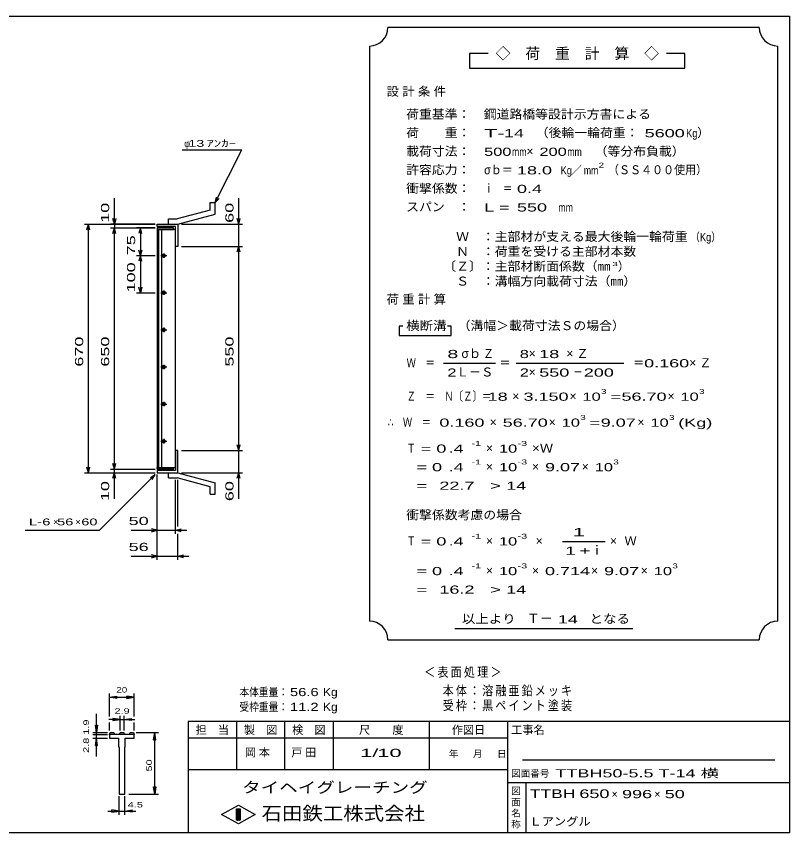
# Model space of a CAD drawing. Units: millimetres, scale not verified. Extents: x -1820 to 1731, y -1282 to 1054.
# Drawn here: x -352 to 1731, y -1146 to 1054 of the extents above; entities that cross this region are included whole.
import ezdxf
from ezdxf.enums import TextEntityAlignment as Align

# ---------------------------------------------------------------- set-up
doc = ezdxf.new("R2010")
doc.units = ezdxf.units.MM
doc.header["$LTSCALE"] = 10
for name, color, linetype, lineweight in [('0_2', 150, 'Continuous', 25), ('16', 3, 'Continuous', 25), ('19', 6, 'Continuous', 25), ('22', 2, 'Continuous', 25), ('32', 4, 'Continuous', 25)]:
    doc.layers.add(name, color=color, linetype=linetype, lineweight=lineweight)
doc.styles.add('ベクトル', font='')
doc.styles.get('ベクトル').set_extended_font_data('ベクトル')

msp = doc.modelspace()

# ---------------------------------------------------------------- linework, layer by layer
at = {"layer": '0_2'}
for p, q in [((-1729, 1053.5), (1731, 1053.5)), ((1731, 1053.5), (1731, -1146.5)), ((1731, -846.5), (111, -846.5)), ((111, -846.5), (111, -1146.5)), ((241, -846.5), (241, -976.5)), ((371, -976.5), (371, -846.5)), ((501, -846.5), (501, -976.5)), ((761, -976.5), (761, -846.5)), ((971, -846.5), (971, -1146.5)), ((971, -891.5), (111, -891.5)), ((1691, -951.5), (1011, -951.5)), ((111, -976.5), (971, -976.5)), ((971, -1011.5), (1731, -1011.5)), ((1021, -1146.5), (1021, -1011.5)), ((201, -1097.5), (246, -1072.5)), ((246, -1072.5), (291, -1097.5)), ((246, -1122.5), (201, -1097.5)), ((241, -1082.5), (251, -1082.5)), ((241, -1112.5), (241, -1082.5)), ((241, -1082.5), (243, -1082.5)), ((243, -1082.5), (243, -1112.5)), ((245, -1112.5), (245, -1082.5)), ((245, -1082.5), (247, -1082.5)), ((291, -1097.5), (246, -1122.5)), ((247, -1082.5), (247, -1112.5)), ((249, -1112.5), (249, -1082.5)), ((249, -1082.5), (251, -1082.5)), ((251, -1082.5), (251, -1112.5)), ((251, -1082.5), (251, -1112.5)), ((251, -1112.5), (241, -1112.5)), ((243, -1112.5), (245, -1112.5)), ((247, -1112.5), (249, -1112.5)), ((1731, -1146.5), (-1729, -1146.5))]:
    msp.add_line(p, q, dxfattribs=at)
at = {"layer": '16'}
for p, q in [((71, 483.5), (27, 483.5)), ((27, 483.5), (27, 479)), ((27, 479), (71, 479)), ((27, 479), (27, -162)), ((77, 479), (27, 479)), ((28.5, 479), (28.5, -162)), ((31.5, -162), (31.5, 479)), ((39, 479), (39, -162)), ((71, 479), (71, 483.5)), ((77, -162), (77, 479)), ((37, 408.5), (53, 408.5)), ((47, 411.5), (43, 411.5)), ((43, 405.5), (47, 405.5)), ((45, 414.5), (45, 402.5)), ((37, 308.5), (53, 308.5)), ((47, 311.5), (43, 311.5)), ((45, 314.5), (45, 302.5)), ((43, 305.5), (47, 305.5)), ((37, 208.5), (53, 208.5)), ((47, 211.5), (43, 211.5)), ((43, 205.5), (47, 205.5)), ((45, 214.5), (45, 202.5)), ((47, 111.5), (43, 111.5)), ((45, 114.5), (45, 102.5)), ((37, 108.5), (53, 108.5)), ((43, 105.5), (47, 105.5)), ((37, 8.5), (53, 8.5)), ((47, 11.5), (43, 11.5)), ((43, 5.5), (47, 5.5)), ((45, 14.5), (45, 2.5)), ((45, -85.5), (45, -97.5)), ((37, -91.5), (53, -91.5)), ((47, -88.5), (43, -88.5)), ((43, -94.5), (47, -94.5)), ((27, -162), (71, -162)), ((27, -166.5), (27, -162)), ((27, -162), (77, -162)), ((71, -166.5), (27, -166.5)), ((71, -162), (71, -166.5))]:
    msp.add_line(p, q, dxfattribs=at)
for centre, radius, start, end in [((43, 408.5), 3, 90, 270), ((45, 408.5), 4, 46.6, 133.4), ((45, 408.5), 4, 226.6, 313.4), ((47, 408.5), 3, 270, 90), ((43, 308.5), 3, 90, 270), ((45, 308.5), 4, 46.6, 133.4), ((47, 308.5), 3, 270, 90), ((45, 308.5), 4, 226.6, 313.4), ((43, 208.5), 3, 90, 270), ((45, 208.5), 4, 46.6, 133.4), ((45, 208.5), 4, 226.6, 313.4), ((47, 208.5), 3, 270, 90), ((43, 108.5), 3, 90, 270), ((45, 108.5), 4, 46.6, 133.4), ((47, 108.5), 3, 270, 90), ((45, 108.5), 4, 226.6, 313.4), ((43, 8.5), 3, 90, 270), ((45, 8.5), 4, 46.6, 133.4), ((45, 8.5), 4, 226.6, 313.4), ((47, 8.5), 3, 270, 90), ((45, -91.5), 4, 46.6, 133.4), ((43, -91.5), 3, 90, 270), ((45, -91.5), 4, 226.6, 313.4), ((47, -91.5), 3, 270, 90)]:
    msp.add_arc(centre, radius, start, end, dxfattribs=at)
at = {"layer": '19'}
for p, q in [((170, 551.5), (184, 551.5)), ((170, 531.5), (170, 551.5)), ((184, 520.5), (184, 551.5)), ((170, 531.5), (81, 507.5)), ((58, 507.5), (81, 507.5)), ((58, 493.5), (58, 507.5)), ((83, 493.5), (184, 520.5)), ((27, 487.5), (27, 493.5)), ((27, 493.5), (82, 493.5)), ((77, 487.5), (27, 487.5)), ((58, 493.5), (83, 493.5)), ((77, 433.5), (77, 487.5)), ((82, 493.5), (83, 492.5)), ((83, 492.5), (83, 433.5)), ((83, 433.5), (77, 433.5)), ((83, -116.5), (77, -116.5)), ((77, -116.5), (77, -170.5)), ((83, -175.5), (83, -116.5)), ((27, -170.5), (27, -176.5)), ((77, -170.5), (27, -170.5)), ((82, -176.5), (83, -175.5)), ((27, -176.5), (82, -176.5)), ((58, -176.5), (83, -176.5)), ((58, -190.5), (58, -176.5)), ((58, -190.5), (81, -190.5)), ((170, -214.5), (81, -190.5)), ((83, -176.5), (184, -203.5)), ((170, -234.5), (170, -214.5)), ((184, -234.5), (184, -203.5)), ((170, -234.5), (184, -234.5))]:
    msp.add_line(p, q, dxfattribs=at)
at = {"layer": '22', "color": 4}
for p, q in [((1649, 1023.5), (649, 1023.5)), ((599, 973.5), (599, -576.5)), ((1699, -576.5), (1699, 973.5)), ((919, 953.5), (869, 953.5)), ((869, 953.5), (869, 913.5)), ((1449, 953.5), (1399, 953.5)), ((1449, 913.5), (1449, 953.5)), ((869, 913.5), (1449, 913.5)), ((95, 693.5), (255, 693.5)), ((184, 551.5), (255, 693.5)), ((-88, 493.5), (-88, 563.5)), ((184, 551.5), (187, 566.1)), ((184, 551.5), (194, 562.5)), ((247, 493.5), (247, 563.5)), ((-88, 493.5), (-92, 508.5)), ((-84, 508.5), (-88, 493.5)), ((247, 493.5), (243, 508.5)), ((247, 493.5), (251, 508.5)), ((-168, 493.5), (22, 493.5)), ((-162, 478.5), (-158, 493.5)), ((-154, 478.5), (-158, 493.5)), ((-158, -176.5), (-158, 493.5)), ((22, 493.5), (-98, 493.5)), ((-88, 493.5), (-88, 483.5)), ((93, 493.5), (257, 493.5)), ((247, 433.5), (247, 493.5)), ((-98, 483.5), (22, 483.5)), ((-92, 468.5), (-88, 483.5)), ((-84, 468.5), (-88, 483.5)), ((-88, -166.5), (-88, 483.5)), ((22, 483.5), (-28, 483.5)), ((-18, 483.5), (-22, 468.5)), ((-14, 468.5), (-18, 483.5)), ((-18, 483.5), (-18, 408.5)), ((-18, 408.5), (-22, 423.5)), ((-14, 423.5), (-18, 408.5)), ((93, 433.5), (257, 433.5)), ((243, 418.5), (247, 433.5)), ((251, 418.5), (247, 433.5)), ((247, -116.5), (247, 433.5)), ((-28, 408.5), (22, 408.5)), ((-18, 408.5), (-22, 393.5)), ((-14, 393.5), (-18, 408.5)), ((-18, 408.5), (-18, 308.5)), ((-28, 308.5), (22, 308.5)), ((-18, 308.5), (-22, 323.5)), ((-14, 323.5), (-18, 308.5)), ((689, 218.5), (679, 218.5)), ((679, 218.5), (679, 193.5)), ((819, 218.5), (809, 218.5)), ((819, 193.5), (819, 218.5)), ((679, 193.5), (819, 193.5)), ((799, 118.5), (939, 118.5)), ((994, 118.5), (1284, 118.5)), ((247, -116.5), (243, -101.5)), ((247, -116.5), (251, -101.5)), ((93, -116.5), (257, -116.5)), ((247, -176.5), (247, -116.5)), ((-88, -166.5), (-92, -151.5)), ((-88, -166.5), (-84, -151.5)), ((-158, -176.5), (-162, -161.5)), ((-158, -176.5), (-154, -161.5)), ((-98, -166.5), (22, -166.5)), ((-88, -176.5), (-88, -166.5)), ((-168, -176.5), (22, -176.5)), ((-128, -331.5), (22, -181.5)), ((-98, -176.5), (22, -176.5)), ((-92, -191.5), (-88, -176.5)), ((-84, -191.5), (-88, -176.5)), ((-88, -246.5), (-88, -176.5)), ((9, -189.5), (22, -181.5)), ((14, -194.5), (22, -181.5)), ((27, -341.5), (27, -181.5)), ((27, -411.5), (27, -181.5)), ((77, -341.5), (77, -195.5)), ((83, -321.5), (83, -195.5)), ((93, -176.5), (257, -176.5)), ((243, -191.5), (247, -176.5)), ((251, -191.5), (247, -176.5)), ((247, -246.5), (247, -176.5)), ((27, -331.5), (12, -327.5)), ((77, -331.5), (92, -327.5)), ((-328, -331.5), (-128, -331.5)), ((-43, -331.5), (27, -331.5)), ((12, -335.5), (27, -331.5)), ((27, -331.5), (77, -331.5)), ((92, -335.5), (77, -331.5)), ((77, -331.5), (107, -331.5)), ((83, -411.5), (83, -341.5)), ((1119, -361.5), (1234, -361.5)), ((-43, -401.5), (27, -401.5)), ((27, -401.5), (12, -397.5)), ((12, -405.5), (27, -401.5)), ((27, -401.5), (83, -401.5)), ((83, -401.5), (98, -397.5)), ((98, -405.5), (83, -401.5)), ((83, -401.5), (113, -401.5)), ((829, -596.5), (1309, -596.5)), ((649, -626.5), (1649, -626.5))]:
    msp.add_line(p, q, dxfattribs=at)
for centre, start, end in [((599, 1023.5), 270, 0), ((1699, 1023.5), 180, 270), ((599, -626.5), 0, 90), ((1699, -626.5), 90, 180)]:
    msp.add_arc(centre, 50, start, end, dxfattribs=at)
at = {"layer": '32'}
for p, q in [((-101, -833.5), (-101, -771.5)), ((-101, -781.5), (-81, -778.5)), ((-81, -784.5), (-101, -781.5)), ((-101, -781.5), (-34.33, -781.5)), ((-81, -784.5), (-81, -778.5)), ((-34.33, -781.5), (-54.33, -778.5)), ((-54.33, -784.5), (-54.33, -778.5)), ((-54.33, -784.5), (-34.33, -781.5)), ((-34.33, -833.5), (-34.33, -771.5)), ((-136, -876.5), (-136, -826.5)), ((-72.5, -871.5), (-72.5, -831.5)), ((-62.83, -831.5), (-62.83, -871.5)), ((-136, -876.5), (-139, -856.5)), ((-139, -856.5), (-133, -856.5)), ((-133, -856.5), (-136, -876.5)), ((-72.5, -841.5), (-102.5, -841.5)), ((-101, -871.5), (-101, -849.5)), ((-72.5, -841.5), (-92.5, -838.5)), ((-92.5, -838.5), (-92.5, -844.5)), ((-92.5, -844.5), (-72.5, -841.5)), ((-72.5, -841.5), (-62.83, -841.5)), ((-62.83, -841.5), (-42.83, -838.5)), ((-42.83, -844.5), (-62.83, -841.5)), ((-62.83, -841.5), (-32.83, -841.5)), ((-42.83, -838.5), (-42.83, -844.5)), ((-34.33, -871.5), (-34.33, -849.5)), ((-146, -876.5), (-106, -876.5)), ((-136, -891.5), (-136, -876.5)), ((-101, -881.5), (-99.33, -876.5)), ((-99.33, -876.5), (-89.67, -876.5)), ((-89.67, -876.5), (-88, -881.5)), ((-74.17, -881.5), (-72.5, -876.5)), ((-72.5, -876.5), (-62.83, -876.5)), ((-62.83, -876.5), (-61.17, -881.5)), ((-47.33, -881.5), (-45.67, -876.5)), ((-45.67, -876.5), (-36, -876.5)), ((-36, -876.5), (-34.33, -881.5)), ((-29.33, -876.5), (30.67, -876.5)), ((17.67, -896.5), (20.67, -876.5)), ((23.67, -896.5), (20.67, -876.5)), ((20.67, -1043.17), (20.67, -876.5)), ((-146, -881.5), (-106, -881.5)), ((-146, -891.5), (-106, -891.5)), ((-139, -911.5), (-136, -891.5)), ((-133, -911.5), (-136, -891.5)), ((-136, -941.5), (-136, -891.5)), ((-101, -881.5), (-101, -891.5)), ((-34.33, -881.5), (-101, -881.5)), ((-101, -891.5), (-76.83, -891.5)), ((-76.83, -891.5), (-76.83, -914.83)), ((-58.5, -914.83), (-58.5, -891.5)), ((-58.5, -891.5), (-34.33, -891.5)), ((-34.33, -891.5), (-34.33, -881.5)), ((17.67, -896.5), (23.67, -896.5)), ((-139, -911.5), (-133, -911.5)), ((-76.83, -914.83), (-75.17, -916.5)), ((-75.17, -916.5), (-75.17, -1043.17)), ((-60.17, -916.5), (-58.5, -914.83)), ((-60.17, -1043.17), (-60.17, -916.5)), ((20.67, -1043.17), (17.67, -1023.17)), ((17.67, -1023.17), (23.67, -1023.17)), ((23.67, -1023.17), (20.67, -1043.17)), ((-75.17, -1043.17), (-60.17, -1043.17)), ((-75.17, -1098.17), (-75.17, -1048.17)), ((-60.17, -1098.17), (-60.17, -1048.17)), ((-49.33, -1043.17), (30.67, -1043.17)), ((-105.17, -1088.17), (-75.17, -1088.17)), ((-75.17, -1088.17), (-95.17, -1085.17)), ((-95.17, -1091.17), (-95.17, -1085.17)), ((-95.17, -1091.17), (-75.17, -1088.17)), ((-75.17, -1088.17), (-60.17, -1088.17)), ((-60.17, -1088.17), (-40.17, -1085.17)), ((-40.17, -1091.17), (-60.17, -1088.17)), ((-60.17, -1088.17), (-30.17, -1088.17)), ((-40.17, -1091.17), (-40.17, -1085.17))]:
    msp.add_line(p, q, dxfattribs=at)
msp.add_circle((-136, -881.5), 1, dxfattribs=at)

# ---------------------------------------------------------------- texts
at = {"layer": '0_2', "style": 'ベクトル'}
for s, height, p in [('担\u3000当', 21.99, (131, -869.5)), ('製\u3000図', 21.99, (261, -869.5)), ('検\u3000図', 21.99, (391, -869.5)), ('尺\u3000\u3000度', 21.99, (571, -869.5)), ('作図日', 21.99, (821, -869.5)), ('工事名', 21.99, (981, -869.5)), ('年', 18.33, (813, -934)), ('月', 18.33, (878, -934)), ('日', 18.33, (943, -934)), ('図面番号', 18.33, (981, -987)), ('図', 18.33, (981, -1034)), ('面', 18.33, (981, -1064)), ('名', 18.33, (981, -1094)), ('称', 18.33, (981, -1124))]:
    msp.add_text(s, height=height, dxfattribs=at).set_placement(p, align=Align.MIDDLE_LEFT)
at = {"layer": '0_2', "color": 222, "style": 'ベクトル'}
for s, height, width, p in [('タイヘイグレーチング', 29.33, 1.25, (256, -1024.5)), ('石田鉄工株式会社', 36.66, 1.1, (308.5, -1094.5))]:
    msp.add_text(s, height=height, dxfattribs=dict(at, width=width)).set_placement(p, align=Align.MIDDLE_LEFT)
at = {"layer": '22', "style": 'ベクトル'}
for s, height, p in [('◇\u3000荷\u3000重\u3000計\u3000算\u3000◇', 29.33, (939, 953.5)), ('）', 24.19, (1482, 740)), ('φ', 18.33, (100, 711)), ('×', 24.19, (1022, 690)), ('／', 21.99, (1141.5, 638.5)), ('）', 24.19, (1268, 380)), ('σｂ', 24.19, (847, 145)), ('×', 24.19, (1028, 145)), ('Ｌ－Ｓ', 24.19, (834, 95)), ('×', 24.19, (1028, 95)), ('×', 24.19, (984, 30)), ('×', 24.19, (1138, 30)), ('×', 24.19, (1402, 30)), ('×', 24.19, (923, -40)), ('×', 24.19, (1082, -40)), ('×', 24.19, (1321, -40)), ('×', 24.19, (913, -110)), ('×', 24.19, (913, -160)), ('×', 24.19, (1037, -160)), ('×', 24.19, (1171, -160)), ('×', 18.33, (-253, -309)), ('×', 18.33, (-193, -309)), ('Ｗ', 24.19, (1286, -360)), ('×', 24.19, (913, -360)), ('×', 24.19, (1047, -360)), ('ｉ', 24.19, (1195.5, -385)), ('×', 24.19, (1247, -360)), ('×', 24.19, (913, -440)), ('×', 24.19, (1037, -440)), ('×', 24.19, (1196, -440)), ('×', 24.19, (1330, -440)), ('Ｔ－', 25.66, (1023, -569)), ('×', 21.99, (1251, -1042.5)), ('×', 21.99, (1366, -1042.5))]:
    msp.add_text(s, height=height, dxfattribs=at).set_placement(p, align=Align.MIDDLE_LEFT)
for s, height, width, p in [('荷重基準：\u3000', 24.19, 1.05, (698, 790)), ('鋼道路橋等設計示方書による', 24.19, 1.05, (907, 790)), ('荷\u3000\u3000重：\u3000', 24.19, 1.05, (698, 740)), ('T-', 21.99, 2, (908, 738.5)), (' 14 ', 21.99, 1.65, (948, 738.5)), ('（後輪一輪荷重：', 24.19, 1.05, (1047, 740)), (' 5600', 21.99, 1.65, (1327, 738.5)), ('Kg', 21.99, 0.85, (1452, 738.5)), (' 13 ', 18.33, 1.6, (100, 711)), ('ｱﾝｶｰ', 18.33, 1.6, (160, 711)), ('載荷寸法：\u3000', 24.19, 1.05, (698, 690)), ('\u3000（等分布負載）', 24.19, 1.05, (1171, 690)), ('500', 21.99, 1.5, (908, 688.5)), ('mm', 21.99, 0.8, (983, 688.5)), ('200', 21.99, 1.5, (1057, 688.5)), ('mm', 21.99, 0.8, (1132, 688.5)), ('許容応力：\u3000', 24.19, 1.05, (698, 640)), ('σｂ＝', 24.19, 0.9, (908, 640)), (' 18.0', 21.99, 1.65, (983, 638.5)), ('Kg', 21.99, 0.85, (1114, 638.5)), ('mm', 21.99, 0.8, (1176.5, 638.5)), ('2', 13.2, 1.5, (1216.5, 652.5)), ('（ＳＳ４００使用）', 24.19, 0.9, (1241.5, 640)), ('衝撃係数：\u3000', 24.19, 1.05, (698, 590)), ('ｉ\u3000＝', 24.19, 0.75, (908, 590)), (' 0.4', 21.99, 1.65, (983, 588.5)), ('スパン\u3000：\u3000', 24.19, 1.05, (698, 540)), ('L =', 21.99, 1.65, (908, 538.5)), (' 550 ', 21.99, 1.65, (983, 538.5)), ('mm', 21.99, 0.8, (1108, 538.5)), ('\u3000Ｗ\u3000：主部材が支える最大後輪一輪荷重', 24.19, 1.05, (798, 460)), ('（Kg）', 21.99, 0.85, (1463, 458.5)), ('\u3000Ｎ\u3000：荷重を受ける主部材本数', 24.19, 1.05, (798, 420)), ('〔Ｚ〕：主部材断面係数（㎜', 24.19, 1.05, (798, 380)), ('3', 11, 1.8, (1253, 386)), ('\u3000Ｓ\u3000：溝幅方向載荷寸法（㎜）', 24.19, 1.05, (798, 340)), ('横断溝', 24.19, 1.1, (698, 220)), ('\u3000（溝幅＞載荷寸法Ｓの場合）', 24.19, 1.05, (802, 220)), ('8', 21.99, 1.8, (809, 143.5)), ('Ｚ', 24.19, 0.9, (905, 145)), ('8', 21.99, 1.5, (1004, 143.5)), (' 18 ', 21.99, 1.65, (1043, 143.5)), ('Ｗ\u3000＝', 24.19, 0.75, (699, 120)), ('＝', 24.19, 0.9, (949, 120)), ('＝', 24.19, 0.9, (1309, 120)), ('0.160', 21.99, 1.65, (1339, 118.5)), ('2', 21.99, 1.5, (809, 93.5)), ('2', 21.99, 1.5, (1004, 93.5)), (' 550 ', 21.99, 1.65, (1043, 93.5)), ('－', 24.19, 0.75, (1148, 95)), (' 200 ', 21.99, 1.65, (1163, 93.5)), ('Ｚ\u3000＝\u3000Ｎ〔Ｚ〕＝', 24.19, 0.75, (699, 30)), ('3', 13.2, 1.5, (1223, 42.5)), ('3', 13.2, 1.5, (1487, 42.5)), (' 18 ', 21.99, 1.65, (904, 28.5)), ('3.150', 21.99, 1.65, (1014, 28.5)), ('10', 21.99, 1.5, (1173, 28.5)), ('=', 21.99, 1.7, (1248, 28.5)), ('56.70', 21.99, 1.65, (1278, 28.5)), ('10', 21.99, 1.5, (1437, 28.5)), ('3', 13.2, 1.5, (1167, -27.5)), ('3', 13.2, 1.5, (1406, -27.5)), ('∴\u3000Ｗ\u3000＝', 24.19, 0.75, (649, -40)), (' 0.160', 21.99, 1.65, (774, -41.5)), ('56.70', 21.99, 1.65, (958, -41.5)), ('10', 21.99, 1.5, (1117, -41.5)), ('=', 21.99, 1.7, (1192, -41.5)), ('9.07', 21.99, 1.65, (1222, -41.5)), ('10', 21.99, 1.5, (1356, -41.5)), ('(Kg)', 21.99, 1.65, (1431, -41.5)), ('Ｔ', 24.19, 0.75, (699, -110)), (' = 0', 21.99, 1.65, (724, -111.5)), (' .4 ', 21.99, 1.65, (799, -111.5)), ('-1', 13.2, 1.65, (874, -97.5)), ('10', 21.99, 1.5, (948, -111.5)), ('-3', 13.2, 1.65, (998, -97.5)), ('×Ｗ', 24.19, 1.1, (1037, -110)), ('  = 0', 21.99, 1.65, (699, -161.5)), (' .4 ', 21.99, 1.65, (799, -161.5)), ('-1', 13.2, 1.65, (874, -147.5)), ('10', 21.99, 1.5, (948, -161.5)), ('-3', 13.2, 1.65, (998, -147.5)), ('9.07', 21.99, 1.65, (1072, -161.5)), ('10', 21.99, 1.5, (1206, -161.5)), ('3', 13.2, 1.5, (1256, -147.5)), ('  =', 21.99, 1.65, (699, -211.5)), (' 22.7', 21.99, 1.65, (774, -211.5)), ('>', 21.99, 1.7, (924, -211.5)), (' 14 ', 21.99, 1.65, (954, -211.5)), ('衝撃係数考慮の場合', 24.19, 1.05, (698, -290)), ('L-', 18.33, 1.6, (-318, -309)), (' 6 ', 18.33, 1.6, (-293, -309)), (' 56 ', 18.33, 1.6, (-253, -309)), (' 60 ', 18.33, 1.6, (-188, -309)), (' 50 ', 21.99, 1.65, (-63, -306.5)), ('Ｔ', 24.19, 0.75, (699, -360)), (' = 0', 21.99, 1.65, (724, -361.5)), (' .4 ', 21.99, 1.65, (799, -361.5)), ('-1', 13.2, 1.65, (874, -347.5)), ('10', 21.99, 1.5, (948, -361.5)), ('-3', 13.2, 1.65, (998, -347.5)), (' 56 ', 21.99, 1.65, (-63, -376.5)), ('  = 0', 21.99, 1.65, (699, -441.5)), (' .4 ', 21.99, 1.65, (799, -441.5)), ('-1', 13.2, 1.65, (874, -427.5)), ('10', 21.99, 1.5, (948, -441.5)), ('-3', 13.2, 1.65, (998, -427.5)), ('0.714', 21.99, 1.65, (1072, -441.5)), ('9.07', 21.99, 1.65, (1231, -441.5)), ('10', 21.99, 1.5, (1365, -441.5)), ('3', 13.2, 1.5, (1415, -427.5)), (' 16.2', 21.99, 1.65, (774, -491.5)), ('>', 21.99, 1.7, (924, -491.5)), (' 14 ', 21.99, 1.65, (954, -491.5)), ('  =', 21.99, 1.65, (699, -491.5)), ('以上より\u3000', 24.19, 1.1, (848, -570)), (' 14 ', 21.99, 1.65, (1093, -571.5)), ('となる', 24.19, 1.1, (1192, -570)), ('本体重量：', 21.99, 0.85, (249, -767.5)), (' 56.6', 21.99, 1.35, (374, -767.5)), ('Kg', 21.99, 1.1, (474, -767.5)), ('受枠重量：', 21.99, 0.85, (249, -807.5)), (' 11.2', 21.99, 1.35, (374, -807.5)), ('Kg', 21.99, 1.1, (474, -807.5)), ('1/', 21.99, 2, (574, -931.5)), (' 10 ', 21.99, 2, (604, -931.5)), ('TTBH50-5.5 T-14 横                        ', 21.99, 1.65, (1100, -986.5)), ('TTBH', 23.46, 1.5, (1031, -1041.5)), (' 650 ', 23.46, 1.55, (1151, -1041.5)), (' 996 ', 21.99, 1.65, (1266, -1042.5)), (' 50 ', 21.99, 1.65, (1381, -1042.5)), ('Ｌアングル', 21.99, 1.1, (1030, -1116.5))]:
    msp.add_text(s, height=height, dxfattribs=dict(at, width=width)).set_placement(p, align=Align.MIDDLE_LEFT)
at = {"layer": '22', "style": 'ベクトル', "width": 1.65}
for s, p in [(' 10 ', (-113, 483.5)), (' 60 ', (222, 483.5)), (' 75 ', (-43, 396)), (' 100 ', (-43, 296)), (' 670 ', (-183, 96)), (' 650 ', (-113, 96)), (' 550 ', (222, 96)), (' 10 ', (-113, -266.5)), (' 60 ', (222, -266.5))]:
    msp.add_text(s, height=21.99, rotation=90, dxfattribs=at).set_placement(p, align=Align.MIDDLE_LEFT)
at = {"layer": '22', "attachment_point": 4, "style": 'ベクトル'}
for s, insert, char_height in [('\\T1.28;設計条件', (645.5, 850), 24.19), ('\\T1.28;荷重計算', (645.5, 290), 24.19), ('\\T1.42;×Ｚ', (1129.5, 145), 24.19), ('\\T1.42;×Ｚ', (1460.5, 120), 24.19), ('\\T1.25;\\W2;\\~1\\~', (1126.5, -336.5), 21.99), ('\\T1.33;\\W1.75;1+', (1126.5, -386.5), 21.99), ('\\T1.2;\\W0.85;＜表面処理＞', (746.5, -715), 25.66), ('\\T1.19;\\W0.85;本体：溶融亜鉛メッキ', (796.5, -765), 25.66), ('\\T1.19;\\W0.85;受枠：黒ペイント塗装', (796.5, -805), 25.66), ('\\T1.25;岡本\u3000', (263.5, -931.5), 21.99), ('\\T1.25;戸田\u3000', (388.5, -931.5), 21.99)]:
    msp.add_mtext(s, dxfattribs=dict(at, insert=insert, char_height=char_height))
at = {"layer": '32', "color": 2, "style": 'ベクトル'}
for s, width, p in [('20', 1.35, (-82.67, -761.5)), ('2.9', 1.5, (-87.67, -818.5)), (' 4.5 ', 1.5, (-60.17, -1071.17))]:
    msp.add_text(s, height=14.66, dxfattribs=dict(at, width=width)).set_placement(p, align=Align.MIDDLE_LEFT)
at = {"layer": '32', "color": 2, "style": 'ベクトル', "width": 1.5}
for s, p in [('2.8 1.9', (-164, -931.5)), (' 50 ', (5.67, -989.83))]:
    msp.add_text(s, height=14.66, rotation=90, dxfattribs=at).set_placement(p, align=Align.MIDDLE_LEFT)

doc.saveas('drawing.dxf')
